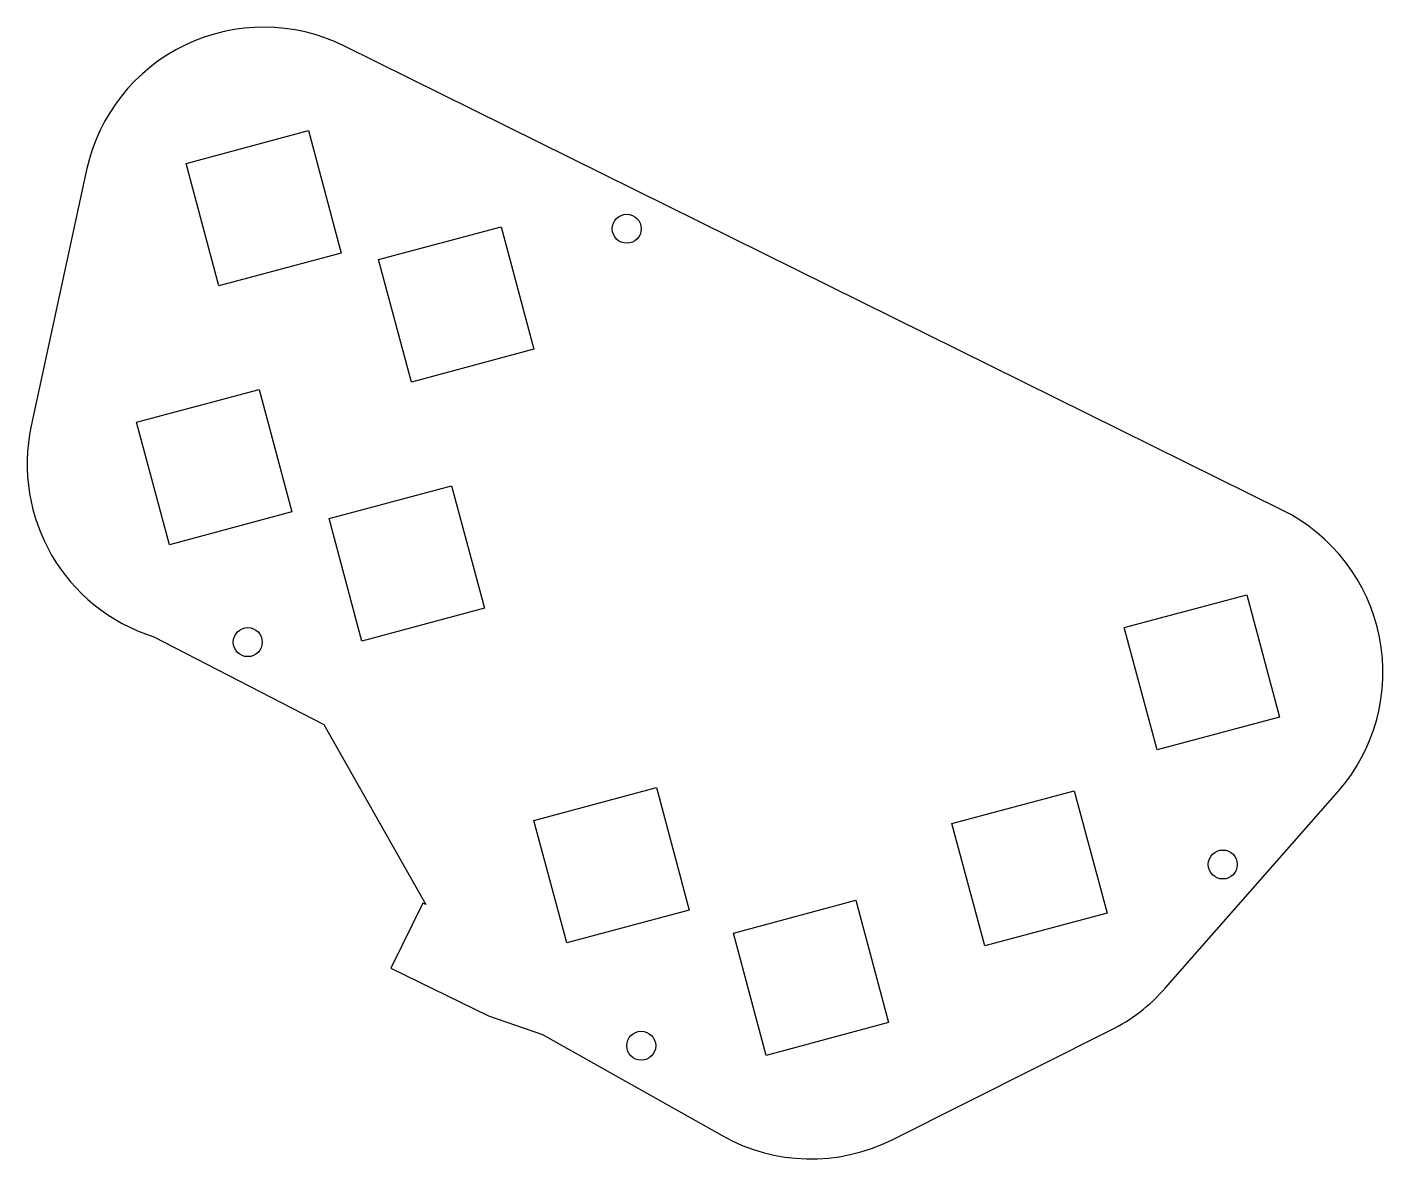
# Model space of a CAD drawing. Header units: millimetres. Extents: x -164 to -14, y -63 to 62.
import ezdxf

# ---------------------------------------------------------------- set-up
doc = ezdxf.new("R2010")
doc.units = ezdxf.units.MM
doc.layers.get('0').update_dxf_attribs({"linetype": 'CONTINUOUS'})

msp = doc.modelspace()

# ---------------------------------------------------------------- linework, layer by layer
msp.add_lwpolyline([(-157.15, 46.3), (-163.27, 18.03, 0.387685), (-149.73, -5.28), (-130.94, -14.96), (-119.69, -34.85), (-120.02, -34.69), (-123.55, -41.87), (-112.77, -47.16), (-106.78, -49.19), (-86.96, -60.37, 0.24947), (-68.17, -60.83), (-44.04, -48.74, 0.096568), (-37.98, -44.06), (-18.94, -22.41, 0.493172), (-25.09, 8.72), (-128.73, 59.99, 0.488215)], format="xyb", close=True)
for points in [[(-129.03, 37.11), (-142.55, 33.49), (-146.17, 47.01), (-132.65, 50.64)], [(-107.76, 26.48), (-121.28, 22.86), (-124.91, 36.38), (-111.38, 40.01)], [(-138.1, 22.03), (-134.48, 8.51), (-148, 4.88), (-151.63, 18.41)], [(-113.21, -2.12), (-126.74, -5.75), (-130.36, 7.78), (-116.84, 11.4)], [(-42.54, -4.26), (-29.01, -0.63), (-25.39, -14.16), (-38.91, -17.78)], [(-104.12, -39.09), (-107.75, -25.57), (-94.22, -21.94), (-90.6, -35.47)], [(-61.57, -25.91), (-48.05, -22.28), (-44.43, -35.81), (-57.95, -39.43)], [(-85.71, -38), (-72.18, -34.37), (-68.56, -47.9), (-82.08, -51.52)]]:
    msp.add_lwpolyline(points, close=True)
for centre in [(-97.49, 39.79), (-139.35, -5.87), (-31.65, -30.43), (-95.89, -50.45)]:
    msp.add_circle(centre, 1.6)

doc.saveas('drawing.dxf')
